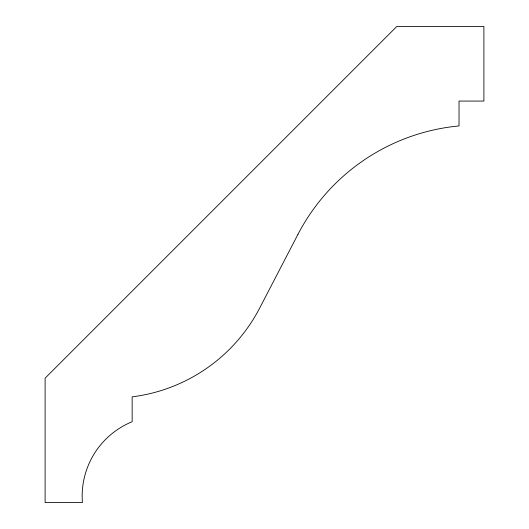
<?xml version="1.0" encoding="UTF-8"?>
<svg xmlns="http://www.w3.org/2000/svg" width="529" height="529" viewBox="0 0 529 529"><rect width="100%" height="100%" fill="white"/><g stroke="black" fill="none" stroke-linecap="round" stroke-linejoin="round"><path stroke-width="0.79" d="M297.9 234.459L259.693 308.05A167.071 167.071 0 0 1 132.157 396.843L132.157 421.719A80.434 80.434 0 0 0 82.412 502.55L45.104 502.55L45.104 378.189L396.843 26.45L483.896 26.45L483.896 101.065L459.027 101.065L459.027 125.935A202.911 202.911 0 0 0 297.9 234.459"/></g></svg>
